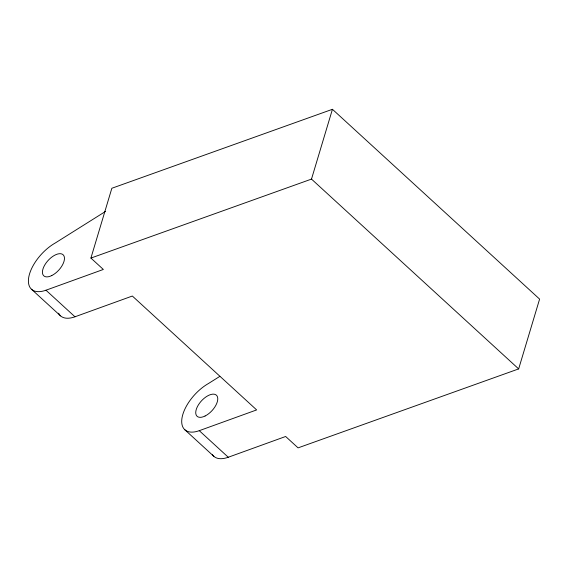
<?xml version="1.0" encoding="UTF-8"?>
<svg xmlns="http://www.w3.org/2000/svg" width="568" height="568" viewBox="0 0 568 568"><rect width="100%" height="100%" fill="white"/><g stroke="black" fill="none" stroke-linecap="round" stroke-linejoin="round"><path stroke-width="0.85" d="M105.527 211.431L55.273 242.99A32.504 16.344 -47.5 0 0 28.84 276.744A32.504 16.344 -47.5 0 0 45.965 290.212L103.341 269.459L90.916 258.071L111.853 188.264L332.436 109.297L539.6 299.102L518.655 368.909L298.072 447.875L285.647 436.487L228.272 457.247A32.504 16.344 -47.5 0 1 212.865 455.28M90.916 258.071L311.498 179.097L332.436 109.297M219.823 376.378L208.57 383.45A32.504 16.344 -47.5 0 0 182.143 417.203A32.504 16.344 -47.5 0 0 199.269 430.672L228.272 457.247M58.887 313.813A32.504 16.344 -47.5 0 0 74.969 316.788L132.344 296.034L256.644 409.918L199.269 430.672M311.498 179.097L518.655 368.909M45.965 290.212L74.969 316.788M31.46 289.226L60.556 315.886M184.756 429.678L213.859 456.345M58.816 313.692A32.504 16.344 -47.5 0 1 58.561 313.202M212.702 455.067A32.504 16.344 -47.5 0 1 212.475 454.734M205.084 416.01A14.299 7.192 -47.5 0 0 217.019 395.917A14.299 7.192 -47.5 0 0 198.147 405.296A14.299 7.192 -47.5 0 0 205.084 416.01M51.78 275.558A14.299 7.192 -47.5 0 0 63.715 255.458A14.299 7.192 -47.5 0 0 44.851 264.837A14.299 7.192 -47.5 0 0 51.78 275.558"/></g></svg>
